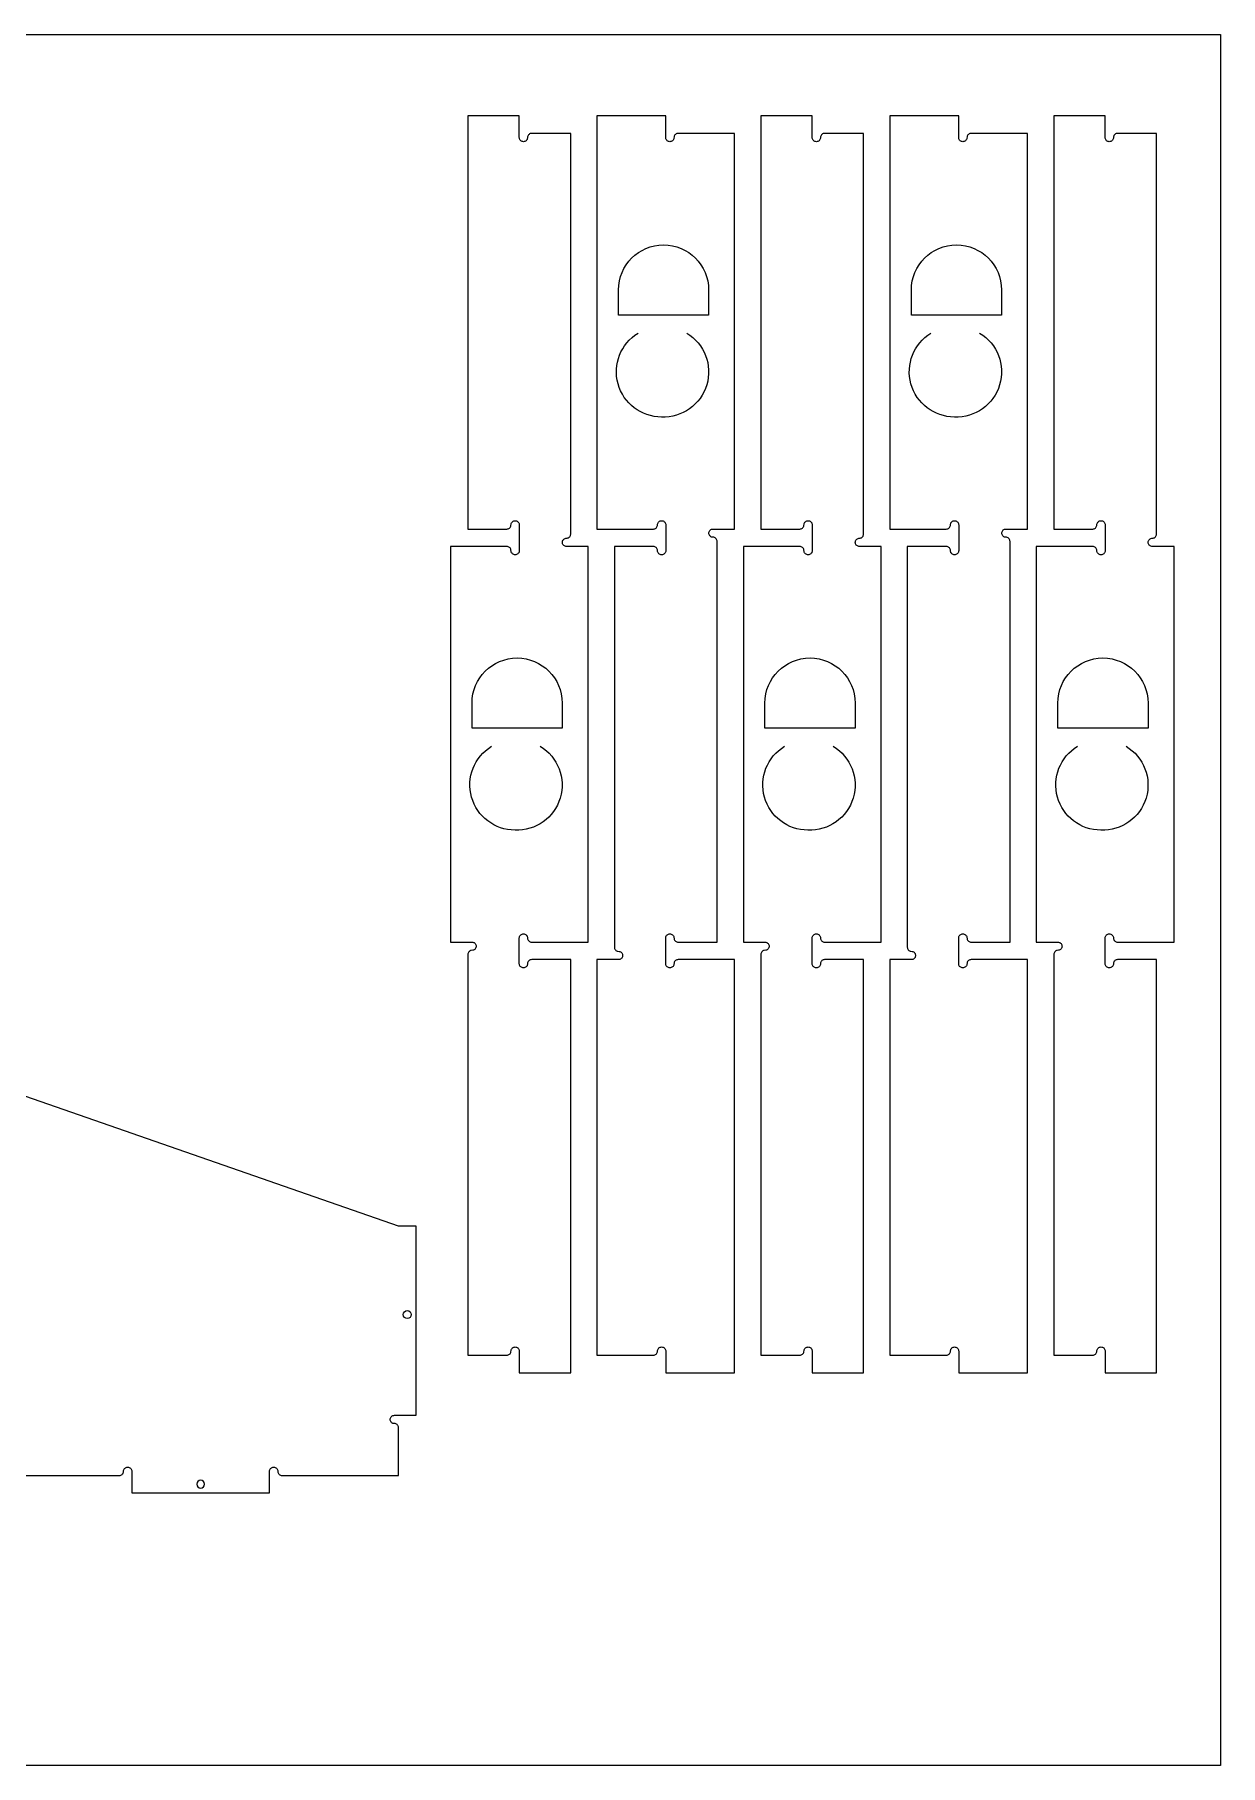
# Model space of a CAD drawing. Header units: inches. Extents: x 0 to 304, y 0 to 160.
# Drawn here: x 166.99 to 199.87, y 55.87 to 103.87 of the extents above; entities that cross this region are included whole.
import ezdxf

# ---------------------------------------------------------------- set-up
doc = ezdxf.new("R2010")
doc.units = ezdxf.units.IN
doc.header["$MEASUREMENT"] = 0
for name, color, linetype in [('000_NOTES', 6, 'Continuous'), ('CUT_HOLE', 1, 'Continuous'), ('CUT_number', 3, 'Continuous'), ('CUT_THRU', 7, 'Continuous')]:
    doc.layers.add(name, color=color, linetype=linetype)

# ---------------------------------------------------------------- blocks, each defined once
blk = doc.blocks.new('FASTENER')
blk.add_circle((0, 0), 0.109)

msp = doc.modelspace()

# ---------------------------------------------------------------- linework, layer by layer
at = {"layer": '000_NOTES'}
msp.add_lwpolyline([(103.874, 55.874), (103.874, 103.874), (199.874, 103.874), (199.874, 55.874)], close=True, dxfattribs=at)
at = {"layer": 'CUT_number'}
for points in [[(185.683, 96.092), (183.183, 96.092), (183.183, 96.792, -1), (185.683, 96.792)], [(193.806, 96.092), (191.306, 96.092), (191.306, 96.792, -1), (193.806, 96.792)], [(181.622, 84.636), (179.122, 84.636), (179.122, 85.336, -1), (181.622, 85.336)], [(189.745, 84.636), (187.245, 84.636), (187.245, 85.336, -1), (189.745, 85.336)], [(197.867, 84.636), (195.367, 84.636), (195.367, 85.336, -1), (197.867, 85.336)]]:
    msp.add_lwpolyline(points, format="xyb", close=True, dxfattribs=at)
for points in [[(185.076, 95.594, -0.77786), (184.376, 93.269, -0.756443), (183.726, 95.594)], [(193.199, 95.594, -0.77786), (192.499, 93.269, -0.756443), (191.849, 95.594)], [(181.014, 84.137, -0.77786), (180.314, 81.812, -0.756443), (179.664, 84.137)], [(189.137, 84.137, -0.77786), (188.437, 81.812, -0.756443), (187.787, 84.137)], [(197.26, 84.137, -0.77786), (196.56, 81.812, -0.756443), (195.91, 84.137)]]:
    msp.add_lwpolyline(points, format="xyb", dxfattribs=at)
at = {"layer": 'CUT_THRU'}
for points in [[(182.343, 78.706, 0), (182.343, 89.678, 0), (181.743, 89.678, 0), (181.723, 89.68, 0), (181.704, 89.685, 0), (181.686, 89.693, 0), (181.669, 89.705, 0), (181.655, 89.719, 0), (181.644, 89.735, 0), (181.635, 89.753, 0), (181.63, 89.773, 0), (181.628, 89.792, 0), (181.63, 89.812, 0), (181.635, 89.832, 0), (181.644, 89.85, 0), (181.655, 89.866, 0), (181.669, 89.88, 0), (181.686, 89.892, 0), (181.704, 89.9, 0), (181.723, 89.905, 0), (181.763, 89.909, 0), (181.782, 89.914, 0), (181.8, 89.922, 0), (181.817, 89.934, 0), (181.831, 89.948, 0), (181.842, 89.964, 0), (181.851, 89.982, 0), (181.856, 90.002, 0), (181.858, 90.022, 0), (181.858, 101.135, 0), (180.777, 101.135, 0), (180.757, 101.133, 0), (180.738, 101.128, 0), (180.72, 101.119, 0), (180.703, 101.108, 0), (180.689, 101.094, 0), (180.678, 101.077, 0), (180.669, 101.059, 0), (180.664, 101.04, 0), (180.661, 101, 0), (180.655, 100.981, 0), (180.647, 100.963, 0), (180.635, 100.946, 0), (180.621, 100.932, 0), (180.605, 100.921, 0), (180.587, 100.912, 0), (180.568, 100.907, 0), (180.548, 100.905, 0), (180.528, 100.907, 0), (180.509, 100.912, 0), (180.49, 100.921, 0), (180.474, 100.932, 0), (180.46, 100.946, 0), (180.448, 100.963, 0), (180.44, 100.981, 0), (180.435, 101, 0), (180.433, 101.02, 0), (180.433, 101.62, 0), (179.009, 101.62, 0), (179.009, 90.163, 0), (180.089, 90.163, 0), (180.109, 90.165, 0), (180.129, 90.17, 0), (180.147, 90.178, 0), (180.163, 90.19, 0), (180.177, 90.204, 0), (180.189, 90.22, 0), (180.197, 90.238, 0), (180.202, 90.258, 0), (180.206, 90.297, 0), (180.211, 90.317, 0), (180.219, 90.335, 0), (180.231, 90.351, 0), (180.245, 90.365, 0), (180.261, 90.377, 0), (180.279, 90.385, 0), (180.299, 90.39, 0), (180.319, 90.392, 0), (180.338, 90.39, 0), (180.358, 90.385, 0), (180.376, 90.377, 0), (180.392, 90.365, 0), (180.406, 90.351, 0), (180.418, 90.335, 0), (180.426, 90.317, 0), (180.431, 90.297, 0), (180.433, 90.277, 0), (180.433, 89.563, 0), (180.431, 89.543, 0), (180.426, 89.524, 0), (180.418, 89.506, 0), (180.406, 89.49, 0), (180.392, 89.476, 0), (180.376, 89.464, 0), (180.358, 89.456, 0), (180.338, 89.451, 0), (180.319, 89.449, 0), (180.299, 89.451, 0), (180.279, 89.456, 0), (180.261, 89.464, 0), (180.245, 89.476, 0), (180.231, 89.49, 0), (180.219, 89.506, 0), (180.211, 89.524, 0), (180.206, 89.543, 0), (180.202, 89.583, 0), (180.197, 89.603, 0), (180.189, 89.621, 0), (180.177, 89.637, 0), (180.163, 89.651, 0), (180.147, 89.663, 0), (180.129, 89.671, 0), (180.109, 89.676, 0), (180.089, 89.678, 0), (178.524, 89.678, 0), (178.524, 78.706, 0), (179.123, 78.706, 0), (179.143, 78.704, 0), (179.162, 78.699, 0), (179.181, 78.691, 0), (179.197, 78.679, 0), (179.211, 78.665, 0), (179.222, 78.649, 0), (179.231, 78.631, 0), (179.236, 78.612, 0), (179.238, 78.592, 0), (179.236, 78.572, 0), (179.231, 78.552, 0), (179.222, 78.534, 0), (179.211, 78.518, 0), (179.197, 78.504, 0), (179.181, 78.492, 0), (179.162, 78.484, 0), (179.143, 78.479, 0), (179.103, 78.475, 0), (179.084, 78.47, 0), (179.066, 78.462, 0), (179.05, 78.45, 0), (179.036, 78.436, 0), (179.024, 78.42, 0), (179.016, 78.402, 0), (179.01, 78.382, 0), (179.009, 78.363, 0), (179.009, 67.25, 0), (180.089, 67.25, 0), (180.109, 67.251, 0), (180.129, 67.256, 0), (180.147, 67.265, 0), (180.163, 67.276, 0), (180.177, 67.29, 0), (180.189, 67.307, 0), (180.197, 67.325, 0), (180.202, 67.344, 0), (180.206, 67.384, 0), (180.211, 67.403, 0), (180.219, 67.421, 0), (180.231, 67.438, 0), (180.245, 67.452, 0), (180.261, 67.463, 0), (180.279, 67.472, 0), (180.299, 67.477, 0), (180.319, 67.479, 0), (180.338, 67.477, 0), (180.358, 67.472, 0), (180.376, 67.463, 0), (180.392, 67.452, 0), (180.406, 67.438, 0), (180.418, 67.421, 0), (180.426, 67.403, 0), (180.431, 67.384, 0), (180.433, 67.364, 0), (180.433, 66.765, 0), (181.858, 66.765, 0), (181.858, 78.221, 0), (180.777, 78.221, 0), (180.757, 78.219, 0), (180.738, 78.214, 0), (180.72, 78.206, 0), (180.703, 78.194, 0), (180.689, 78.18, 0), (180.678, 78.164, 0), (180.669, 78.146, 0), (180.664, 78.127, 0), (180.661, 78.087, 0), (180.655, 78.067, 0), (180.647, 78.049, 0), (180.635, 78.033, 0), (180.621, 78.019, 0), (180.605, 78.007, 0), (180.587, 77.999, 0), (180.568, 77.994, 0), (180.548, 77.992, 0), (180.528, 77.994, 0), (180.509, 77.999, 0), (180.49, 78.007, 0), (180.474, 78.019, 0), (180.46, 78.033, 0), (180.448, 78.049, 0), (180.44, 78.067, 0), (180.435, 78.087, 0), (180.433, 78.107, 0), (180.433, 78.821, 0), (180.435, 78.841, 0), (180.44, 78.86, 0), (180.448, 78.878, 0), (180.46, 78.894, 0), (180.474, 78.909, 0), (180.49, 78.92, 0), (180.509, 78.928, 0), (180.528, 78.934, 0), (180.548, 78.935, 0), (180.568, 78.934, 0), (180.587, 78.928, 0), (180.605, 78.92, 0), (180.621, 78.909, 0), (180.635, 78.894, 0), (180.647, 78.878, 0), (180.655, 78.86, 0), (180.661, 78.841, 0), (180.664, 78.801, 0), (180.669, 78.782, 0), (180.678, 78.764, 0), (180.689, 78.747, 0), (180.703, 78.733, 0), (180.72, 78.722, 0), (180.738, 78.713, 0), (180.757, 78.708, 0), (180.777, 78.706, 0), (182.343, 78.706, 0)], [(182.585, 90.163, 0), (184.151, 90.163, 0), (184.171, 90.165, 0), (184.19, 90.17, 0), (184.208, 90.178, 0), (184.224, 90.19, 0), (184.239, 90.204, 0), (184.25, 90.22, 0), (184.259, 90.238, 0), (184.264, 90.258, 0), (184.267, 90.297, 0), (184.272, 90.317, 0), (184.281, 90.335, 0), (184.292, 90.351, 0), (184.306, 90.365, 0), (184.323, 90.377, 0), (184.341, 90.385, 0), (184.36, 90.39, 0), (184.38, 90.392, 0), (184.4, 90.39, 0), (184.419, 90.385, 0), (184.437, 90.377, 0), (184.454, 90.365, 0), (184.468, 90.351, 0), (184.479, 90.335, 0), (184.488, 90.317, 0), (184.493, 90.297, 0), (184.495, 90.277, 0), (184.495, 89.563, 0), (184.493, 89.543, 0), (184.488, 89.524, 0), (184.479, 89.506, 0), (184.468, 89.49, 0), (184.454, 89.476, 0), (184.437, 89.464, 0), (184.419, 89.456, 0), (184.4, 89.451, 0), (184.38, 89.449, 0), (184.36, 89.451, 0), (184.341, 89.456, 0), (184.323, 89.464, 0), (184.306, 89.476, 0), (184.292, 89.49, 0), (184.281, 89.506, 0), (184.272, 89.524, 0), (184.267, 89.543, 0), (184.264, 89.583, 0), (184.259, 89.603, 0), (184.25, 89.621, 0), (184.239, 89.637, 0), (184.224, 89.651, 0), (184.208, 89.663, 0), (184.19, 89.671, 0), (184.171, 89.676, 0), (184.151, 89.678, 0), (183.07, 89.678, 0), (183.07, 78.565, 0), (183.072, 78.545, 0), (183.077, 78.526, 0), (183.085, 78.508, 0), (183.097, 78.491, 0), (183.111, 78.477, 0), (183.127, 78.466, 0), (183.145, 78.457, 0), (183.165, 78.452, 0), (183.205, 78.449, 0), (183.224, 78.443, 0), (183.242, 78.435, 0), (183.258, 78.424, 0), (183.272, 78.409, 0), (183.284, 78.393, 0), (183.292, 78.375, 0), (183.297, 78.356, 0), (183.299, 78.336, 0), (183.297, 78.316, 0), (183.292, 78.297, 0), (183.284, 78.279, 0), (183.272, 78.262, 0), (183.258, 78.248, 0), (183.242, 78.237, 0), (183.224, 78.228, 0), (183.205, 78.223, 0), (183.185, 78.221, 0), (182.585, 78.221, 0), (182.585, 67.25, 0), (184.151, 67.25, 0), (184.171, 67.251, 0), (184.19, 67.256, 0), (184.208, 67.265, 0), (184.224, 67.276, 0), (184.239, 67.29, 0), (184.25, 67.307, 0), (184.259, 67.325, 0), (184.264, 67.344, 0), (184.267, 67.384, 0), (184.272, 67.403, 0), (184.281, 67.421, 0), (184.292, 67.438, 0), (184.306, 67.452, 0), (184.323, 67.463, 0), (184.341, 67.472, 0), (184.36, 67.477, 0), (184.38, 67.479, 0), (184.4, 67.477, 0), (184.419, 67.472, 0), (184.437, 67.463, 0), (184.454, 67.452, 0), (184.468, 67.438, 0), (184.479, 67.421, 0), (184.488, 67.403, 0), (184.493, 67.384, 0), (184.495, 67.364, 0), (184.495, 66.765, 0), (186.404, 66.765, 0), (186.404, 78.221, 0), (184.838, 78.221, 0), (184.818, 78.219, 0), (184.799, 78.214, 0), (184.781, 78.206, 0), (184.765, 78.194, 0), (184.75, 78.18, 0), (184.739, 78.164, 0), (184.731, 78.146, 0), (184.725, 78.127, 0), (184.722, 78.087, 0), (184.717, 78.067, 0), (184.708, 78.049, 0), (184.697, 78.033, 0), (184.683, 78.019, 0), (184.666, 78.007, 0), (184.648, 77.999, 0), (184.629, 77.994, 0), (184.609, 77.992, 0), (184.589, 77.994, 0), (184.57, 77.999, 0), (184.552, 78.007, 0), (184.535, 78.019, 0), (184.521, 78.033, 0), (184.51, 78.049, 0), (184.501, 78.067, 0), (184.496, 78.087, 0), (184.495, 78.107, 0), (184.495, 78.821, 0), (184.496, 78.841, 0), (184.501, 78.86, 0), (184.51, 78.878, 0), (184.521, 78.894, 0), (184.535, 78.909, 0), (184.552, 78.92, 0), (184.57, 78.928, 0), (184.589, 78.934, 0), (184.609, 78.935, 0), (184.629, 78.934, 0), (184.648, 78.928, 0), (184.666, 78.92, 0), (184.683, 78.909, 0), (184.697, 78.894, 0), (184.708, 78.878, 0), (184.717, 78.86, 0), (184.722, 78.841, 0), (184.725, 78.801, 0), (184.731, 78.782, 0), (184.739, 78.764, 0), (184.75, 78.747, 0), (184.765, 78.733, 0), (184.781, 78.722, 0), (184.799, 78.713, 0), (184.818, 78.708, 0), (184.838, 78.706, 0), (185.919, 78.706, 0), (185.919, 89.819, 0), (185.917, 89.839, 0), (185.912, 89.858, 0), (185.904, 89.876, 0), (185.892, 89.893, 0), (185.878, 89.907, 0), (185.862, 89.918, 0), (185.844, 89.927, 0), (185.824, 89.932, 0), (185.785, 89.936, 0), (185.765, 89.941, 0), (185.747, 89.949, 0), (185.731, 89.961, 0), (185.717, 89.975, 0), (185.705, 89.991, 0), (185.697, 90.009, 0), (185.692, 90.028, 0), (185.69, 90.048, 0), (185.692, 90.068, 0), (185.697, 90.088, 0), (185.705, 90.106, 0), (185.717, 90.122, 0), (185.731, 90.136, 0), (185.747, 90.148, 0), (185.765, 90.156, 0), (185.785, 90.161, 0), (185.804, 90.163, 0), (186.404, 90.163, 0), (186.404, 101.135, 0), (184.838, 101.135, 0), (184.818, 101.133, 0), (184.799, 101.128, 0), (184.781, 101.119, 0), (184.765, 101.108, 0), (184.75, 101.094, 0), (184.739, 101.077, 0), (184.731, 101.059, 0), (184.725, 101.04, 0), (184.722, 101, 0), (184.717, 100.981, 0), (184.708, 100.963, 0), (184.697, 100.946, 0), (184.683, 100.932, 0), (184.666, 100.921, 0), (184.648, 100.912, 0), (184.629, 100.907, 0), (184.609, 100.905, 0), (184.589, 100.907, 0), (184.57, 100.912, 0), (184.552, 100.921, 0), (184.535, 100.932, 0), (184.521, 100.946, 0), (184.51, 100.963, 0), (184.501, 100.981, 0), (184.496, 101, 0), (184.495, 101.02, 0), (184.495, 101.62, 0), (182.585, 101.62, 0), (182.585, 90.163, 0)], [(190.465, 78.706, 0), (190.465, 89.678, 0), (189.866, 89.678, 0), (189.846, 89.68, 0), (189.827, 89.685, 0), (189.809, 89.693, 0), (189.792, 89.705, 0), (189.778, 89.719, 0), (189.767, 89.735, 0), (189.758, 89.753, 0), (189.753, 89.773, 0), (189.751, 89.792, 0), (189.753, 89.812, 0), (189.758, 89.832, 0), (189.767, 89.85, 0), (189.778, 89.866, 0), (189.792, 89.88, 0), (189.809, 89.892, 0), (189.827, 89.9, 0), (189.846, 89.905, 0), (189.886, 89.909, 0), (189.905, 89.914, 0), (189.923, 89.922, 0), (189.939, 89.934, 0), (189.954, 89.948, 0), (189.965, 89.964, 0), (189.973, 89.982, 0), (189.979, 90.002, 0), (189.98, 90.022, 0), (189.98, 101.135, 0), (188.9, 101.135, 0), (188.88, 101.133, 0), (188.86, 101.128, 0), (188.842, 101.119, 0), (188.826, 101.108, 0), (188.812, 101.094, 0), (188.8, 101.077, 0), (188.792, 101.059, 0), (188.787, 101.04, 0), (188.783, 101, 0), (188.778, 100.981, 0), (188.77, 100.963, 0), (188.758, 100.946, 0), (188.744, 100.932, 0), (188.728, 100.921, 0), (188.71, 100.912, 0), (188.69, 100.907, 0), (188.671, 100.905, 0), (188.651, 100.907, 0), (188.631, 100.912, 0), (188.613, 100.921, 0), (188.597, 100.932, 0), (188.583, 100.946, 0), (188.571, 100.963, 0), (188.563, 100.981, 0), (188.558, 101, 0), (188.556, 101.02, 0), (188.556, 101.62, 0), (187.131, 101.62, 0), (187.131, 90.163, 0), (188.212, 90.163, 0), (188.232, 90.165, 0), (188.251, 90.17, 0), (188.27, 90.178, 0), (188.286, 90.19, 0), (188.3, 90.204, 0), (188.311, 90.22, 0), (188.32, 90.238, 0), (188.325, 90.258, 0), (188.329, 90.297, 0), (188.334, 90.317, 0), (188.342, 90.335, 0), (188.354, 90.351, 0), (188.368, 90.365, 0), (188.384, 90.377, 0), (188.402, 90.385, 0), (188.421, 90.39, 0), (188.441, 90.392, 0), (188.461, 90.39, 0), (188.481, 90.385, 0), (188.499, 90.377, 0), (188.515, 90.365, 0), (188.529, 90.351, 0), (188.541, 90.335, 0), (188.549, 90.317, 0), (188.554, 90.297, 0), (188.556, 90.277, 0), (188.556, 89.563, 0), (188.554, 89.543, 0), (188.549, 89.524, 0), (188.541, 89.506, 0), (188.529, 89.49, 0), (188.515, 89.476, 0), (188.499, 89.464, 0), (188.481, 89.456, 0), (188.461, 89.451, 0), (188.441, 89.449, 0), (188.421, 89.451, 0), (188.402, 89.456, 0), (188.384, 89.464, 0), (188.368, 89.476, 0), (188.354, 89.49, 0), (188.342, 89.506, 0), (188.334, 89.524, 0), (188.329, 89.543, 0), (188.325, 89.583, 0), (188.32, 89.603, 0), (188.311, 89.621, 0), (188.3, 89.637, 0), (188.286, 89.651, 0), (188.27, 89.663, 0), (188.251, 89.671, 0), (188.232, 89.676, 0), (188.212, 89.678, 0), (186.646, 89.678, 0), (186.646, 78.706, 0), (187.246, 78.706, 0), (187.266, 78.704, 0), (187.285, 78.699, 0), (187.303, 78.691, 0), (187.32, 78.679, 0), (187.334, 78.665, 0), (187.345, 78.649, 0), (187.354, 78.631, 0), (187.359, 78.612, 0), (187.361, 78.592, 0), (187.359, 78.572, 0), (187.354, 78.552, 0), (187.345, 78.534, 0), (187.334, 78.518, 0), (187.32, 78.504, 0), (187.303, 78.492, 0), (187.285, 78.484, 0), (187.266, 78.479, 0), (187.226, 78.475, 0), (187.207, 78.47, 0), (187.189, 78.462, 0), (187.172, 78.45, 0), (187.158, 78.436, 0), (187.147, 78.42, 0), (187.138, 78.402, 0), (187.133, 78.382, 0), (187.131, 78.363, 0), (187.131, 67.25, 0), (188.212, 67.25, 0), (188.232, 67.251, 0), (188.251, 67.256, 0), (188.27, 67.265, 0), (188.286, 67.276, 0), (188.3, 67.29, 0), (188.311, 67.307, 0), (188.32, 67.325, 0), (188.325, 67.344, 0), (188.329, 67.384, 0), (188.334, 67.403, 0), (188.342, 67.421, 0), (188.354, 67.438, 0), (188.368, 67.452, 0), (188.384, 67.463, 0), (188.402, 67.472, 0), (188.421, 67.477, 0), (188.441, 67.479, 0), (188.461, 67.477, 0), (188.481, 67.472, 0), (188.499, 67.463, 0), (188.515, 67.452, 0), (188.529, 67.438, 0), (188.541, 67.421, 0), (188.549, 67.403, 0), (188.554, 67.384, 0), (188.556, 67.364, 0), (188.556, 66.765, 0), (189.98, 66.765, 0), (189.98, 78.221, 0), (188.9, 78.221, 0), (188.88, 78.219, 0), (188.86, 78.214, 0), (188.842, 78.206, 0), (188.826, 78.194, 0), (188.812, 78.18, 0), (188.8, 78.164, 0), (188.792, 78.146, 0), (188.787, 78.127, 0), (188.783, 78.087, 0), (188.778, 78.067, 0), (188.77, 78.049, 0), (188.758, 78.033, 0), (188.744, 78.019, 0), (188.728, 78.007, 0), (188.71, 77.999, 0), (188.69, 77.994, 0), (188.671, 77.992, 0), (188.651, 77.994, 0), (188.631, 77.999, 0), (188.613, 78.007, 0), (188.597, 78.019, 0), (188.583, 78.033, 0), (188.571, 78.049, 0), (188.563, 78.067, 0), (188.558, 78.087, 0), (188.556, 78.107, 0), (188.556, 78.821, 0), (188.558, 78.841, 0), (188.563, 78.86, 0), (188.571, 78.878, 0), (188.583, 78.894, 0), (188.597, 78.909, 0), (188.613, 78.92, 0), (188.631, 78.928, 0), (188.651, 78.934, 0), (188.671, 78.935, 0), (188.69, 78.934, 0), (188.71, 78.928, 0), (188.728, 78.92, 0), (188.744, 78.909, 0), (188.758, 78.894, 0), (188.77, 78.878, 0), (188.778, 78.86, 0), (188.783, 78.841, 0), (188.787, 78.801, 0), (188.792, 78.782, 0), (188.8, 78.764, 0), (188.812, 78.747, 0), (188.826, 78.733, 0), (188.842, 78.722, 0), (188.86, 78.713, 0), (188.88, 78.708, 0), (188.9, 78.706, 0), (190.465, 78.706, 0)], [(190.708, 90.163, 0), (192.274, 90.163, 0), (192.294, 90.165, 0), (192.313, 90.17, 0), (192.331, 90.178, 0), (192.347, 90.19, 0), (192.361, 90.204, 0), (192.373, 90.22, 0), (192.381, 90.238, 0), (192.386, 90.258, 0), (192.39, 90.297, 0), (192.395, 90.317, 0), (192.404, 90.335, 0), (192.415, 90.351, 0), (192.429, 90.365, 0), (192.445, 90.377, 0), (192.464, 90.385, 0), (192.483, 90.39, 0), (192.503, 90.392, 0), (192.523, 90.39, 0), (192.542, 90.385, 0), (192.56, 90.377, 0), (192.576, 90.365, 0), (192.591, 90.351, 0), (192.602, 90.335, 0), (192.61, 90.317, 0), (192.616, 90.297, 0), (192.617, 90.277, 0), (192.617, 89.563, 0), (192.616, 89.543, 0), (192.61, 89.524, 0), (192.602, 89.506, 0), (192.591, 89.49, 0), (192.576, 89.476, 0), (192.56, 89.464, 0), (192.542, 89.456, 0), (192.523, 89.451, 0), (192.503, 89.449, 0), (192.483, 89.451, 0), (192.464, 89.456, 0), (192.445, 89.464, 0), (192.429, 89.476, 0), (192.415, 89.49, 0), (192.404, 89.506, 0), (192.395, 89.524, 0), (192.39, 89.543, 0), (192.386, 89.583, 0), (192.381, 89.603, 0), (192.373, 89.621, 0), (192.361, 89.637, 0), (192.347, 89.651, 0), (192.331, 89.663, 0), (192.313, 89.671, 0), (192.294, 89.676, 0), (192.274, 89.678, 0), (191.193, 89.678, 0), (191.193, 78.565, 0), (191.195, 78.545, 0), (191.2, 78.526, 0), (191.208, 78.508, 0), (191.22, 78.491, 0), (191.234, 78.477, 0), (191.25, 78.466, 0), (191.268, 78.457, 0), (191.288, 78.452, 0), (191.327, 78.449, 0), (191.347, 78.443, 0), (191.365, 78.435, 0), (191.381, 78.424, 0), (191.395, 78.409, 0), (191.407, 78.393, 0), (191.415, 78.375, 0), (191.42, 78.356, 0), (191.422, 78.336, 0), (191.42, 78.316, 0), (191.415, 78.297, 0), (191.407, 78.279, 0), (191.395, 78.262, 0), (191.381, 78.248, 0), (191.365, 78.237, 0), (191.347, 78.228, 0), (191.327, 78.223, 0), (191.307, 78.221, 0), (190.708, 78.221, 0), (190.708, 67.25, 0), (192.274, 67.25, 0), (192.294, 67.251, 0), (192.313, 67.256, 0), (192.331, 67.265, 0), (192.347, 67.276, 0), (192.361, 67.29, 0), (192.373, 67.307, 0), (192.381, 67.325, 0), (192.386, 67.344, 0), (192.39, 67.384, 0), (192.395, 67.403, 0), (192.404, 67.421, 0), (192.415, 67.438, 0), (192.429, 67.452, 0), (192.445, 67.463, 0), (192.464, 67.472, 0), (192.483, 67.477, 0), (192.503, 67.479, 0), (192.523, 67.477, 0), (192.542, 67.472, 0), (192.56, 67.463, 0), (192.576, 67.452, 0), (192.591, 67.438, 0), (192.602, 67.421, 0), (192.61, 67.403, 0), (192.616, 67.384, 0), (192.617, 67.364, 0), (192.617, 66.765, 0), (194.527, 66.765, 0), (194.527, 78.221, 0), (192.961, 78.221, 0), (192.941, 78.219, 0), (192.922, 78.214, 0), (192.904, 78.206, 0), (192.887, 78.194, 0), (192.873, 78.18, 0), (192.862, 78.164, 0), (192.853, 78.146, 0), (192.848, 78.127, 0), (192.845, 78.087, 0), (192.84, 78.067, 0), (192.831, 78.049, 0), (192.82, 78.033, 0), (192.806, 78.019, 0), (192.789, 78.007, 0), (192.771, 77.999, 0), (192.752, 77.994, 0), (192.732, 77.992, 0), (192.712, 77.994, 0), (192.693, 77.999, 0), (192.675, 78.007, 0), (192.658, 78.019, 0), (192.644, 78.033, 0), (192.633, 78.049, 0), (192.624, 78.067, 0), (192.619, 78.087, 0), (192.617, 78.107, 0), (192.617, 78.821, 0), (192.619, 78.841, 0), (192.624, 78.86, 0), (192.633, 78.878, 0), (192.644, 78.894, 0), (192.658, 78.909, 0), (192.675, 78.92, 0), (192.693, 78.928, 0), (192.712, 78.934, 0), (192.732, 78.935, 0), (192.752, 78.934, 0), (192.771, 78.928, 0), (192.789, 78.92, 0), (192.806, 78.909, 0), (192.82, 78.894, 0), (192.831, 78.878, 0), (192.84, 78.86, 0), (192.845, 78.841, 0), (192.848, 78.801, 0), (192.853, 78.782, 0), (192.862, 78.764, 0), (192.873, 78.747, 0), (192.887, 78.733, 0), (192.904, 78.722, 0), (192.922, 78.713, 0), (192.941, 78.708, 0), (192.961, 78.706, 0), (194.042, 78.706, 0), (194.042, 89.819, 0), (194.04, 89.839, 0), (194.035, 89.858, 0), (194.026, 89.876, 0), (194.015, 89.893, 0), (194.001, 89.907, 0), (193.985, 89.918, 0), (193.966, 89.927, 0), (193.947, 89.932, 0), (193.907, 89.936, 0), (193.888, 89.941, 0), (193.87, 89.949, 0), (193.854, 89.961, 0), (193.839, 89.975, 0), (193.828, 89.991, 0), (193.82, 90.009, 0), (193.814, 90.028, 0), (193.813, 90.048, 0), (193.814, 90.068, 0), (193.82, 90.088, 0), (193.828, 90.106, 0), (193.839, 90.122, 0), (193.854, 90.136, 0), (193.87, 90.148, 0), (193.888, 90.156, 0), (193.907, 90.161, 0), (193.927, 90.163, 0), (194.527, 90.163, 0), (194.527, 101.135, 0), (192.961, 101.135, 0), (192.941, 101.133, 0), (192.922, 101.128, 0), (192.904, 101.119, 0), (192.887, 101.108, 0), (192.873, 101.094, 0), (192.862, 101.077, 0), (192.853, 101.059, 0), (192.848, 101.04, 0), (192.845, 101, 0), (192.84, 100.981, 0), (192.831, 100.963, 0), (192.82, 100.946, 0), (192.806, 100.932, 0), (192.789, 100.921, 0), (192.771, 100.912, 0), (192.752, 100.907, 0), (192.732, 100.905, 0), (192.712, 100.907, 0), (192.693, 100.912, 0), (192.675, 100.921, 0), (192.658, 100.932, 0), (192.644, 100.946, 0), (192.633, 100.963, 0), (192.624, 100.981, 0), (192.619, 101, 0), (192.617, 101.02, 0), (192.617, 101.62, 0), (190.708, 101.62, 0), (190.708, 90.163, 0)], [(198.588, 78.706, 0), (198.588, 89.678, 0), (197.989, 89.678, 0), (197.969, 89.68, 0), (197.949, 89.685, 0), (197.931, 89.693, 0), (197.915, 89.705, 0), (197.901, 89.719, 0), (197.889, 89.735, 0), (197.881, 89.753, 0), (197.876, 89.773, 0), (197.874, 89.792, 0), (197.876, 89.812, 0), (197.881, 89.832, 0), (197.889, 89.85, 0), (197.901, 89.866, 0), (197.915, 89.88, 0), (197.931, 89.892, 0), (197.949, 89.9, 0), (197.969, 89.905, 0), (198.009, 89.909, 0), (198.028, 89.914, 0), (198.046, 89.922, 0), (198.062, 89.934, 0), (198.076, 89.948, 0), (198.088, 89.964, 0), (198.096, 89.982, 0), (198.101, 90.002, 0), (198.103, 90.022, 0), (198.103, 101.135, 0), (197.022, 101.135, 0), (197.003, 101.133, 0), (196.983, 101.128, 0), (196.965, 101.119, 0), (196.949, 101.108, 0), (196.935, 101.094, 0), (196.923, 101.077, 0), (196.915, 101.059, 0), (196.91, 101.04, 0), (196.906, 101, 0), (196.901, 100.981, 0), (196.893, 100.963, 0), (196.881, 100.946, 0), (196.867, 100.932, 0), (196.851, 100.921, 0), (196.832, 100.912, 0), (196.813, 100.907, 0), (196.793, 100.905, 0), (196.773, 100.907, 0), (196.754, 100.912, 0), (196.736, 100.921, 0), (196.72, 100.932, 0), (196.706, 100.946, 0), (196.694, 100.963, 0), (196.686, 100.981, 0), (196.68, 101, 0), (196.679, 101.02, 0), (196.679, 101.62, 0), (195.254, 101.62, 0), (195.254, 90.163, 0), (196.335, 90.163, 0), (196.355, 90.165, 0), (196.374, 90.17, 0), (196.392, 90.178, 0), (196.409, 90.19, 0), (196.423, 90.204, 0), (196.434, 90.22, 0), (196.443, 90.238, 0), (196.448, 90.258, 0), (196.451, 90.297, 0), (196.457, 90.317, 0), (196.465, 90.335, 0), (196.476, 90.351, 0), (196.491, 90.365, 0), (196.507, 90.377, 0), (196.525, 90.385, 0), (196.544, 90.39, 0), (196.564, 90.392, 0), (196.584, 90.39, 0), (196.603, 90.385, 0), (196.621, 90.377, 0), (196.638, 90.365, 0), (196.652, 90.351, 0), (196.663, 90.335, 0), (196.672, 90.317, 0), (196.677, 90.297, 0), (196.679, 90.277, 0), (196.679, 89.563, 0), (196.677, 89.543, 0), (196.672, 89.524, 0), (196.663, 89.506, 0), (196.652, 89.49, 0), (196.638, 89.476, 0), (196.621, 89.464, 0), (196.603, 89.456, 0), (196.584, 89.451, 0), (196.564, 89.449, 0), (196.544, 89.451, 0), (196.525, 89.456, 0), (196.507, 89.464, 0), (196.491, 89.476, 0), (196.476, 89.49, 0), (196.465, 89.506, 0), (196.457, 89.524, 0), (196.451, 89.543, 0), (196.448, 89.583, 0), (196.443, 89.603, 0), (196.434, 89.621, 0), (196.423, 89.637, 0), (196.409, 89.651, 0), (196.392, 89.663, 0), (196.374, 89.671, 0), (196.355, 89.676, 0), (196.335, 89.678, 0), (194.769, 89.678, 0), (194.769, 78.706, 0), (195.369, 78.706, 0), (195.389, 78.704, 0), (195.408, 78.699, 0), (195.426, 78.691, 0), (195.443, 78.679, 0), (195.457, 78.665, 0), (195.468, 78.649, 0), (195.477, 78.631, 0), (195.482, 78.612, 0), (195.483, 78.592, 0), (195.482, 78.572, 0), (195.477, 78.552, 0), (195.468, 78.534, 0), (195.457, 78.518, 0), (195.443, 78.504, 0), (195.426, 78.492, 0), (195.408, 78.484, 0), (195.389, 78.479, 0), (195.349, 78.475, 0), (195.33, 78.47, 0), (195.312, 78.462, 0), (195.295, 78.45, 0), (195.281, 78.436, 0), (195.27, 78.42, 0), (195.261, 78.402, 0), (195.256, 78.382, 0), (195.254, 78.363, 0), (195.254, 67.25, 0), (196.335, 67.25, 0), (196.355, 67.251, 0), (196.374, 67.256, 0), (196.392, 67.265, 0), (196.409, 67.276, 0), (196.423, 67.29, 0), (196.434, 67.307, 0), (196.443, 67.325, 0), (196.448, 67.344, 0), (196.451, 67.384, 0), (196.457, 67.403, 0), (196.465, 67.421, 0), (196.476, 67.438, 0), (196.491, 67.452, 0), (196.507, 67.463, 0), (196.525, 67.472, 0), (196.544, 67.477, 0), (196.564, 67.479, 0), (196.584, 67.477, 0), (196.603, 67.472, 0), (196.621, 67.463, 0), (196.638, 67.452, 0), (196.652, 67.438, 0), (196.663, 67.421, 0), (196.672, 67.403, 0), (196.677, 67.384, 0), (196.679, 67.364, 0), (196.679, 66.765, 0), (198.103, 66.765, 0), (198.103, 78.221, 0), (197.022, 78.221, 0), (197.003, 78.219, 0), (196.983, 78.214, 0), (196.965, 78.206, 0), (196.949, 78.194, 0), (196.935, 78.18, 0), (196.923, 78.164, 0), (196.915, 78.146, 0), (196.91, 78.127, 0), (196.906, 78.087, 0), (196.901, 78.067, 0), (196.893, 78.049, 0), (196.881, 78.033, 0), (196.867, 78.019, 0), (196.851, 78.007, 0), (196.832, 77.999, 0), (196.813, 77.994, 0), (196.793, 77.992, 0), (196.773, 77.994, 0), (196.754, 77.999, 0), (196.736, 78.007, 0), (196.72, 78.019, 0), (196.706, 78.033, 0), (196.694, 78.049, 0), (196.686, 78.067, 0), (196.68, 78.087, 0), (196.679, 78.107, 0), (196.679, 78.821, 0), (196.68, 78.841, 0), (196.686, 78.86, 0), (196.694, 78.878, 0), (196.706, 78.894, 0), (196.72, 78.909, 0), (196.736, 78.92, 0), (196.754, 78.928, 0), (196.773, 78.934, 0), (196.793, 78.935, 0), (196.813, 78.934, 0), (196.832, 78.928, 0), (196.851, 78.92, 0), (196.867, 78.909, 0), (196.881, 78.894, 0), (196.893, 78.878, 0), (196.901, 78.86, 0), (196.906, 78.841, 0), (196.91, 78.801, 0), (196.915, 78.782, 0), (196.923, 78.764, 0), (196.935, 78.747, 0), (196.949, 78.733, 0), (196.965, 78.722, 0), (196.983, 78.713, 0), (197.003, 78.708, 0), (197.022, 78.706, 0), (198.588, 78.706, 0)]]:
    msp.add_polyline3d(points, close=True, dxfattribs=at)
msp.add_polyline3d([(165.627, 63.916, 0), (169.345, 63.916, 0), (169.365, 63.917, 0), (169.384, 63.923, 0), (169.402, 63.931, 0), (169.419, 63.942, 0), (169.433, 63.957, 0), (169.444, 63.973, 0), (169.453, 63.991, 0), (169.458, 64.01, 0), (169.461, 64.05, 0), (169.466, 64.069, 0), (169.475, 64.087, 0), (169.486, 64.104, 0), (169.5, 64.118, 0), (169.517, 64.129, 0), (169.535, 64.138, 0), (169.554, 64.143, 0), (169.574, 64.145, 0), (169.594, 64.143, 0), (169.613, 64.138, 0), (169.631, 64.129, 0), (169.648, 64.118, 0), (169.662, 64.104, 0), (169.673, 64.087, 0), (169.682, 64.069, 0), (169.687, 64.05, 0), (169.689, 64.03, 0), (169.689, 63.431, 0), (173.508, 63.431, 0), (173.508, 64.03, 0), (173.509, 64.05, 0), (173.514, 64.069, 0), (173.523, 64.087, 0), (173.534, 64.104, 0), (173.549, 64.118, 0), (173.565, 64.129, 0), (173.583, 64.138, 0), (173.602, 64.143, 0), (173.622, 64.145, 0), (173.642, 64.143, 0), (173.661, 64.138, 0), (173.679, 64.129, 0), (173.696, 64.118, 0), (173.71, 64.104, 0), (173.721, 64.087, 0), (173.73, 64.069, 0), (173.735, 64.05, 0), (173.738, 64.01, 0), (173.744, 63.991, 0), (173.752, 63.973, 0), (173.764, 63.957, 0), (173.778, 63.942, 0), (173.794, 63.931, 0), (173.812, 63.923, 0), (173.831, 63.917, 0), (173.851, 63.916, 0), (177.084, 63.916, 0), (177.084, 65.239, 0), (177.082, 65.259, 0), (177.077, 65.278, 0), (177.069, 65.296, 0), (177.057, 65.313, 0), (177.043, 65.327, 0), (177.027, 65.338, 0), (177.009, 65.347, 0), (176.989, 65.352, 0), (176.95, 65.355, 0), (176.93, 65.36, 0), (176.912, 65.369, 0), (176.896, 65.38, 0), (176.882, 65.394, 0), (176.87, 65.411, 0), (176.862, 65.429, 0), (176.857, 65.448, 0), (176.855, 65.468, 0), (176.857, 65.488, 0), (176.862, 65.507, 0), (176.87, 65.525, 0), (176.882, 65.542, 0), (176.896, 65.556, 0), (176.912, 65.567, 0), (176.93, 65.576, 0), (176.95, 65.581, 0), (176.969, 65.583, 0), (177.569, 65.583, 0), (177.569, 70.826, 0), (177.084, 70.826, 0), (166.112, 74.645, 0)], dxfattribs=at)

# ---------------------------------------------------------------- block references
at = {"layer": 'CUT_HOLE', "rotation": 90}
msp.add_blockref('FASTENER', (177.326, 68.376), dxfattribs=at)
at = {"layer": 'CUT_HOLE', "extrusion": (0, 0, -1), "rotation": 270}
msp.add_blockref('FASTENER', (-171.598, 63.673), dxfattribs=at)

doc.saveas('drawing.dxf')
